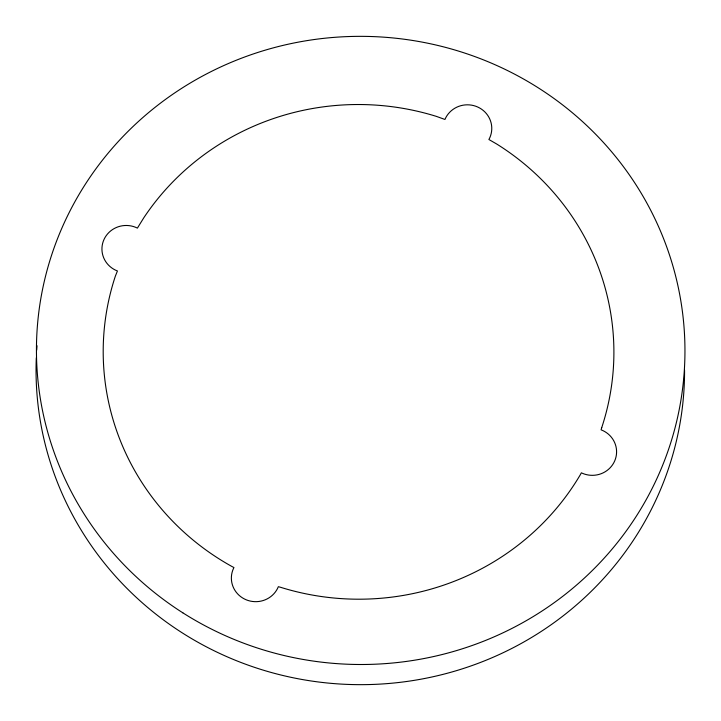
<?xml version="1.0" encoding="UTF-8"?>
<svg xmlns="http://www.w3.org/2000/svg" width="721" height="721" viewBox="0 0 721 721"><rect width="100%" height="100%" fill="white"/><g stroke="black" fill="none" stroke-linecap="round" stroke-linejoin="round"><path stroke-width="1.08" d="M684.562 370.224A324.261 314.077 1.1 0 1 354.272 684.599A324.261 314.077 1.1 0 1 36.302 357.778M36.708 350.118A324.261 314.077 1.1 0 1 37.032 345.738M601.738 427.571L601.089 429.833A24.316 23.559 1.1 0 1 614.698 460.917A24.316 23.559 1.1 0 1 582.271 473.237L581.378 472.814L580.234 474.878A255.36 247.339 1.1 0 1 280.676 587.327L278.351 586.687A24.316 23.559 1.1 0 1 246.276 599.827A24.316 23.559 1.1 0 1 233.514 568.409L233.946 567.544L231.82 566.436A255.36 247.339 1.1 0 1 115.36 276.143L117.433 270.97A24.316 23.559 1.1 0 1 104.076 239.327A24.316 23.559 1.1 0 1 137.396 228.106L143.794 217.787A255.36 247.339 1.1 0 1 436.421 116.396L444.938 119.461A24.316 23.559 1.1 0 1 477.798 107.059A24.316 23.559 1.1 0 1 488.901 139.514L496.706 144.02A255.36 247.339 1.1 0 1 601.738 427.571M182.828 612.823A324.261 314.077 1.1 0 0 684.427 368.692A324.261 314.077 1.1 0 0 214.822 69.748A324.261 314.077 1.1 0 0 182.828 612.823"/></g></svg>
